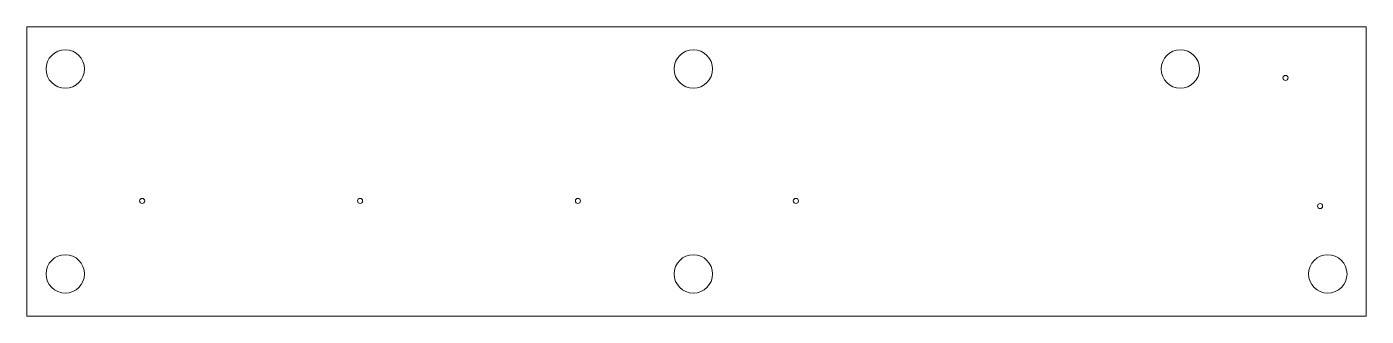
# Model space of a CAD drawing. Header units: millimetres. Extents: x -45 to 59, y 6 to 28.
import ezdxf

# ---------------------------------------------------------------- set-up
doc = ezdxf.new("R2010")
doc.units = ezdxf.units.MM

msp = doc.modelspace()

# ---------------------------------------------------------------- linework, layer by layer
at = {"color": 7, "linetype": 'Continuous', "lineweight": 15}
for p, q in [((59.45, 28.32), (-45.05, 28.32)), ((-45.05, 28.32), (-45.05, 5.72)), ((59.45, 5.72), (59.45, 28.32)), ((-45.05, 5.72), (59.45, 5.72))]:
    msp.add_line(p, q, dxfattribs=at)
for centre, radius in [((-42.05, 25.02), 1.5), ((6.95, 25.02), 1.5), ((44.95, 25.02), 1.5), ((53.15, 24.32), 0.2), ((-36.05, 14.72), 0.2), ((-19.05, 14.72), 0.2), ((-2.05, 14.72), 0.2), ((14.95, 14.72), 0.2), ((55.85, 14.32), 0.2), ((-42.05, 9.02), 1.5), ((6.95, 9.02), 1.5), ((56.45, 9.02), 1.5)]:
    msp.add_circle(centre, radius, dxfattribs=at)

doc.saveas('drawing.dxf')
